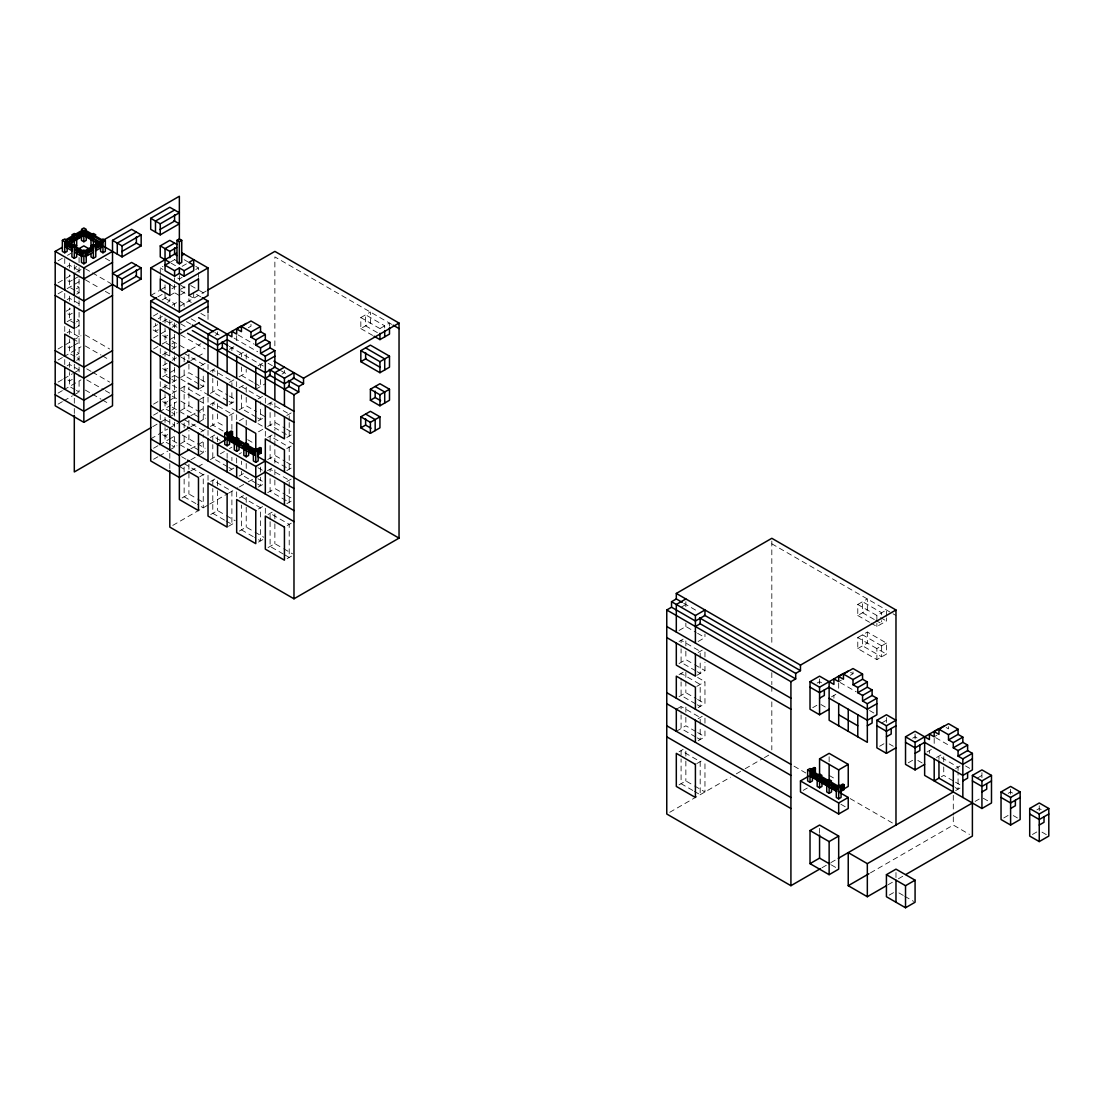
<?xml version="1.0" encoding="UTF-8"?>
<svg xmlns="http://www.w3.org/2000/svg" width="1104" height="1104" viewBox="0 0 1104 1104"><rect width="100%" height="100%" fill="white"/><g stroke="black" fill="none" stroke-linecap="round" stroke-linejoin="round"><path stroke-width="0.75" stroke-dasharray="5 3.75" d="M58.07 260.765L62.362 258.281M67.482 255.328L70.96 253.313M67.137 266.547L69.524 265.181L79.074 270.687M74.299 267.927L76.687 266.547M58.07 282.817L65.233 278.691M66.116 278.167L75.251 272.895M76.687 272.067L80.992 269.583M72.257 280.14L69.524 281.713L65.95 279.643M73.623 279.353L77.708 276.994M58.07 293.843L62.362 291.373M67.137 288.613L80.992 280.609M76.355 288.806L79.074 287.233L75.5 285.163M67.137 299.639L69.524 298.259L79.074 303.779L76.687 305.159M76.687 294.119L79.074 292.739L76.355 291.166M66.116 311.259L71.567 308.113M72.257 313.232L69.524 314.806L65.95 312.736M67.137 321.692L71.567 319.139M160.259 274.234L160.259 267.927L162.992 266.354M170.499 262.021L175.274 259.261M76.355 321.899L79.074 320.312L75.5 318.256M67.137 332.718L69.524 331.352L79.074 336.858M75.5 327.902L79.074 325.832L76.355 324.259M182.091 266.354L187.556 263.207M58.07 348.988L80.992 335.754M150.71 295.499L159.307 290.545M160.742 289.717L167.905 285.577M182.091 277.38L179.359 278.953L176.64 277.38M195.739 269.5L198.472 267.927L198.472 271.087M72.257 346.311L69.524 347.884L65.95 345.828M73.623 345.524L79.074 342.378L75.5 340.308M157.872 296.879L162.178 294.395M171.865 288.806L176.502 286.129M58.07 360.014L62.362 357.544M63.797 356.716L80.992 346.78M162.178 299.915L176.64 291.566M180.559 289.303L186.19 286.046M76.355 354.977L79.074 353.404L75.5 351.334M167.422 302.399L169.809 301.019L169.809 295.499M180.559 294.809L184.133 292.739L184.133 287.233M67.137 365.81L69.524 364.43L79.074 369.95M76.687 360.29L79.074 358.924L76.355 357.337M153.442 315.992L160.742 311.77M172.196 305.146L179.359 301.019L186.521 305.146M158.217 318.739L162.302 316.379M206.227 291.028L179.359 306.526L181.746 307.906M58.07 382.081L62.362 379.597M63.797 378.769L72.395 373.801M73.83 372.986L80.992 368.846M153.442 327.019L157.527 324.645M162.647 321.692L167.422 318.932M72.257 379.403L69.524 380.977L65.95 378.907M158.217 329.765L155.485 331.352L155.485 323.472M169.809 323.072L172.196 321.692M58.07 393.107L62.362 390.623M63.797 389.795L80.992 379.873M153.58 337.962L170.775 328.04M172.196 327.212L179.359 323.072M165.034 336.858L167.767 335.285M58.07 404.133L62.362 401.649M63.797 400.821L72.395 395.867M73.83 395.039L80.992 390.899M153.58 348.988L160.742 344.862M162.178 344.034L176.64 335.685M171.865 343.951L174.584 342.378M162.647 354.784L167.422 352.024M172.196 349.264L176.971 346.504M162.992 365.617L167.09 363.244M172.196 360.29L179.359 356.164M190.826 349.54L200.859 343.758M215.183 335.478L217.571 334.098L217.571 331.352M165.034 369.95L167.767 368.377M162.647 376.837L176.64 368.764M190.826 360.566L196.553 357.268M197.989 356.44L205.151 352.3M248.262 327.736L250.994 326.163L250.994 322.271M171.865 377.03L174.584 375.457M162.647 387.863L167.422 385.117M172.196 382.357L179.359 378.217L172.196 374.077M180.559 377.527L188.922 372.697L199.203 378.644M200.859 365.81L205.634 363.05M229.508 349.264L234.283 346.504M153.58 404.133L170.775 394.211M172.196 393.383L179.359 389.243M180.559 388.553L188.922 383.737M210.409 371.33L217.571 367.19M239.057 354.784L246.22 350.644M165.034 403.029L167.767 401.456M169.133 400.669L174.584 397.523M153.58 415.159L157.872 412.689M159.307 411.861L176.64 401.856M199.658 388.553L205.634 385.117M171.865 410.122L174.584 408.549M152.725 426.682L158.645 423.26M160.121 422.418L167.532 418.14M169.009 417.284L176.971 412.675M180.559 410.619L188.922 405.789L188.922 387.131M199.658 399.579L208.021 394.763L200.666 390.512M210.409 393.383L217.571 389.243L227.852 395.191M229.508 382.357L236.67 378.217M239.057 376.837L246.22 372.697L246.22 369.316M258.157 365.81L265.319 361.67M150.71 438.881L167.905 428.945M169.34 428.117L179.359 422.335M190.826 415.711L205.151 407.445M210.409 404.409L217.571 400.269M239.057 387.863L246.22 383.737M360.829 317.566L370.392 312.046L370.392 323.072L360.829 328.592L360.829 317.566L382.136 329.861M165.034 436.121L167.767 434.548M153.58 448.252L157.872 445.768M159.307 444.94L168.622 439.571M169.34 439.157L176.64 434.935M190.826 426.737L196.553 423.439M197.989 422.611L205.634 418.195M229.508 404.409L234.283 401.649M255.769 389.243L265.319 383.737M282.044 374.077L284.432 372.697L284.432 369.95M153.58 459.278L157.872 456.794M159.307 455.966L167.905 451.012M169.34 450.184L176.971 445.768M180.559 443.698L188.922 438.881L188.922 430.394M200.859 431.981L205.634 429.221M210.409 426.461L217.571 422.335L224.912 426.572M229.508 415.435L236.67 411.309L229.328 407.059M239.057 409.929L246.22 405.789L256.514 411.723M258.157 398.889L265.319 394.763M190.826 448.804L205.151 440.524M210.409 437.501L217.571 433.361M239.402 420.762L243.487 418.388M267.706 404.409L274.868 400.269M190.826 459.83L196.553 456.518M197.989 455.69L205.634 451.288M258.157 420.955L265.319 416.815L257.977 412.579M190.826 470.856L196.553 467.544M197.989 466.716L205.151 462.59M210.409 459.554L217.571 455.414M220.303 453.841L224.388 451.481M229.508 448.528L231.895 447.148M258.502 431.788L263.966 428.628M267.706 426.461L274.868 422.335L285.163 428.269M286.819 415.435L293.981 411.309M199.824 476.693L205.289 473.533M239.057 454.034L241.445 452.654M267.706 437.501L274.868 433.361M182.091 497.959L188.922 494.012L196.264 498.263M210.74 481.413L214.838 479.053M229.508 470.58L234.283 467.82M286.819 437.501L293.981 433.361M239.057 476.1L246.22 471.96M267.706 459.554L274.868 455.414L285.163 461.362M286.819 448.528L293.981 444.388L286.626 440.151M172.776 525.394L208.283 504.887M209.76 504.045L227.521 493.792M228.487 493.226L237.884 487.802M239.361 486.947L246.758 482.683M248.234 481.827L252.678 479.26M267.472 470.718L274.868 466.44M210.74 514.505L217.571 510.559L224.912 514.809M239.402 497.959L243.487 495.599M258.157 487.126L264.132 483.676M286.819 470.58L293.981 466.44M267.706 492.646L274.868 488.506L285.163 494.44M286.819 481.606L293.981 477.48M228.487 526.318L233.938 523.172M258.502 508.985L262.6 506.626M239.402 531.038L246.22 527.105L253.575 531.341M268.051 514.505L272.15 512.132M286.819 503.672L293.981 499.532M258.502 542.078L263.966 538.918M287.15 525.532L291.249 523.172M268.051 547.584L274.868 543.651L282.224 547.888M287.15 558.61L292.615 555.464M681.085 607.228L685.86 604.468M679.043 630.467L685.86 626.52L696.141 632.468M679.043 641.493L683.128 639.133M698.142 641.493L704.959 637.546L704.959 634.165M679.043 663.545L685.86 659.612L693.202 663.849M698.142 652.519L702.227 650.159M679.043 674.572L683.128 672.212M696.776 675.372L704.959 670.639L704.959 662.152M679.043 696.638L685.86 692.691L696.141 698.639M696.776 686.398L704.959 681.665L704.959 703.731L698.142 707.664M676.31 709.237L683.128 705.304M857.78 604.468L867.33 598.948L867.33 609.988L857.78 615.494L857.78 604.468L879.088 616.763M676.31 731.303L685.86 725.783L696.141 731.717M698.142 718.69L702.227 716.33M857.78 637.56L867.33 632.04L886.429 643.066L886.429 654.092L876.88 659.612L857.78 648.586L857.78 637.56L886.429 654.092M871.001 623.125L876.88 626.52L886.429 621.014L886.429 617.854M679.043 751.783L683.128 749.409M698.142 740.756L704.959 736.81L704.959 728.323M857.78 648.586L867.33 643.066L867.33 632.04M817.181 683.045L819.568 681.665L822.301 683.238M886.429 643.066L876.88 648.586L876.88 659.612M696.776 763.595L702.227 760.449M838.681 681.665L841.4 680.092M850.273 675.303L853.006 673.73L853.006 669.838M679.043 784.861L685.86 780.928L693.202 785.165M812.751 707.664L816.85 705.304M831.519 696.831L836.294 694.071M669.714 812.309L730.379 777.271M736.299 773.863L743.71 769.585M745.186 768.729L762.933 758.476M764.423 757.634L768.853 755.067M881.654 723.023L886.429 720.263L889.162 721.837M803.201 790.381L807.3 788.021M879.612 746.263L885.063 743.116M912.691 738.19L915.078 736.81L917.81 738.383M934.191 736.81L936.91 735.236M908.261 762.809L913.726 759.649M927.029 751.976L931.804 749.216M936.578 757.482L941.353 754.736M941.353 776.788L943.741 775.408L954.022 781.342M955.678 768.522L960.452 765.762M821.997 867.758L829.394 863.48M830.87 862.638L836.791 859.216M955.678 790.574L960.452 787.814M977.164 778.168L981.939 775.408L984.671 776.981M975.122 801.407L979.207 799.048M870.421 872.878L953.29 825.047L969.45 834.376M1008.214 793.334L1010.602 791.954L1013.32 793.528M888.044 884.759L892.487 882.206M898.408 878.784L902.837 876.217M1003.771 817.954L1009.235 814.793M889.162 895.151L894.613 892.004M1036.863 809.881L1039.25 808.501L1041.983 810.074M1032.433 834.486L1037.884 831.34M391.644 324.328L274.868 256.901L274.868 347.939M771.82 543.817L891.549 612.941M893.026 613.783L895.979 615.494M880.55 617.619L886.429 621.014M377.361 332.621L365.617 325.832L365.617 314.806L384.716 325.832L384.716 328.978M874.313 619.523L862.555 612.734L862.555 601.708L881.654 612.734L881.654 619.04M875.776 620.379L881.654 623.774L881.654 620.614M360.829 328.592L372.586 335.381M857.78 615.494L869.538 622.283M184.133 259.661L188.232 262.021M195.739 266.354L198.472 267.927M174.584 259.661L178.172 261.731M171.175 263.207L176.64 266.354M160.259 267.927L162.992 269.5M190.826 285.577L197.989 289.717M199.424 290.545L208.021 295.499M180.794 285.301L186.866 288.806M196.553 294.395L200.859 296.879M850.618 672.35L853.006 673.73M946.128 727.495L948.515 728.875L948.515 724.983M169.809 284.473L176.971 288.613M180.725 290.78L195.118 299.087M179.359 295.499L174.584 292.739L174.584 284.087M191.309 302.399L188.922 301.019L188.922 295.499M105.349 258.281L111.076 261.593M200.859 313.426L208.021 317.566M238.147 334.954L254.306 344.282M840.144 682.52L856.304 691.849M935.654 737.651L950.351 746.138M165.034 298.259L174.584 303.779L174.584 306.526M234.062 338.1L257.701 351.762M191.185 318.877L195.629 321.43M214.838 332.525L219.268 335.092M268.051 363.244L272.481 365.81M281.354 370.93L287.275 374.339M683.693 603.226L698.473 611.754M869.538 710.507L876.88 714.757M965.572 765.955L969.657 768.315M186.41 321.623L190.854 324.19M229.273 346.38L263.276 366.004M85.284 268.755L91.011 272.067M92.446 272.895L111.076 283.645M180.794 323.9L186.521 327.212M165.034 320.312L181.636 329.903M85.284 279.781L99.608 288.061M105.349 291.373L111.076 294.671M180.794 334.926L205.151 348.988M697.618 633.31L704.959 637.546M820.934 704.518L826.399 707.664M889.162 743.903L893.26 746.263M917.81 760.449L924.641 764.382M955.498 782.198L962.84 786.434M983.305 798.261L988.77 801.407M1013.32 815.58L1017.419 817.954M1041.983 832.126L1047.434 835.273M253.202 382.246L241.445 375.457L241.445 366.97M254.665 383.088L260.544 386.483L260.544 378.01M955.126 787.497L958.065 789.194L958.065 772.234M153.097 329.972L160.259 334.098M162.647 335.478L168.622 338.928M172.196 340.998L186.079 349.002M74.989 290.38L69.524 287.233L69.524 274.924M170.499 345.524L165.034 342.378L165.034 328.371M171.865 346.311L174.584 347.884M184.133 353.404L203.246 364.43L203.246 371.22M241.445 386.483L260.544 397.523L260.544 404.299M180.835 357.006L186.714 360.401M165.034 353.404L174.584 358.91M200.666 379.486L205.082 382.039M229.328 396.032L236.67 400.269M286.626 429.125L292.505 432.506M694.678 664.705L704.959 670.639M198.83 383.944L184.133 375.457L184.133 366.983M200.307 384.785L203.246 386.483L203.246 372.917M227.493 400.49L212.796 392.003L212.796 378.424M228.956 401.332L231.895 403.029L231.895 389.464M256.142 417.036L241.445 408.549L241.445 394.97M257.605 417.878L260.544 419.575L260.544 405.996M286.267 434.424L270.094 425.095L270.094 411.516M695.782 670.846L681.085 662.372L681.085 648.793M697.245 671.701L700.184 673.399L700.184 659.819M162.647 368.57L169.809 372.697M180.835 379.072L186.714 382.453M257.977 423.605L265.319 427.841M697.618 677.428L704.959 681.665M74.989 323.472L69.524 320.312L69.524 308.016M170.499 378.617L165.034 375.457L165.034 361.463M171.865 379.403L174.584 380.977M85.284 334.926L109.641 348.988M172.541 385.31L176.64 387.67M180.794 390.071L186.714 393.493M199.424 400.821L205.151 404.133M165.034 386.483L174.584 392.003M85.284 345.966L101.044 355.06M102.479 355.888L109.641 360.014M172.196 396.143L179.359 400.269M180.794 401.097L205.151 415.159M247.696 439.723L253.575 443.118M286.626 462.203L292.505 465.598M697.618 699.481L704.959 703.731M829.132 775.408L836.473 779.659M198.83 417.036L184.133 408.549L184.133 386.483L203.246 397.523L203.246 419.575L200.307 417.878M223.077 431.029L212.796 425.095L212.796 411.516M286.267 467.503L270.094 458.174L270.094 444.595M695.782 703.938L681.085 695.451L681.085 681.886M697.245 704.78L700.184 706.477L700.184 684.425L681.085 673.399L681.085 680.188M162.647 401.649L169.809 405.789M172.196 407.169L186.714 415.546M793.997 766.162L805.81 772.979M850.163 798.592L894.502 824.191M74.989 356.551L69.524 353.404L69.524 339.411M170.499 411.695L165.034 408.549L165.034 394.542M171.865 412.482L174.584 414.055M184.133 419.575L203.246 430.601L203.246 437.391M220.138 440.358L212.796 436.121L212.796 442.911M86.719 368.846L91.011 371.33M92.446 372.158L109.641 382.081M181.636 423.646L186.714 426.572M257.977 467.723L262.931 470.58M840.875 804.25L845.291 806.803M165.034 419.575L174.584 425.095M86.719 379.873L103.914 389.795M105.349 390.623L109.641 393.107M182.229 435.017L205.151 448.252M257.977 478.75L263.856 482.144M286.626 495.296L292.505 498.691M697.618 732.573L704.959 736.81M198.83 450.115L184.133 441.628L184.133 433.154M200.307 450.97L203.246 452.668L203.246 439.088M227.493 466.661L212.796 458.174L212.796 444.595M228.956 467.503L231.895 469.2M256.142 483.207L241.445 474.72L241.445 471.325M257.605 484.049L260.544 485.746L260.544 477.259M286.267 500.595L270.094 491.266L270.094 477.687M695.782 737.03L681.085 728.543L681.085 714.964M697.245 737.872L700.184 739.57L700.184 725.99M85.284 390.071L91.011 393.383M92.446 394.211L101.044 399.179M102.479 400.007L109.641 404.133M162.647 434.741L169.809 438.881M172.541 440.455L186.714 448.638M74.989 389.643L69.524 386.497L69.524 372.49M76.355 390.43L79.074 392.003L79.074 378.424M170.499 444.788L165.034 441.628L165.034 427.634M171.865 445.574L174.584 447.148L174.584 433.568M181.636 456.725L186.079 459.292M184.133 463.694L203.246 474.72L203.246 507.799L197.368 504.418M241.445 496.772L260.544 507.799L260.544 540.891L254.665 537.496M179.359 466.454L186.714 470.69M898.918 892.915L903.334 895.454M904.797 896.296L913.615 901.388M197.726 499.105L205.082 503.355M226.389 515.651L235.207 520.743M255.038 532.197L263.856 537.289M283.687 548.743L292.505 553.822M694.678 786.02L704.959 791.954L704.959 762.174M831.326 864.915L835.742 867.454M195.891 503.562L184.133 496.772L184.133 476.928M224.554 520.108L212.796 513.319L212.796 488.506M226.016 520.95L231.895 524.345L231.895 491.266L212.796 480.226L212.796 486.85M253.202 536.654L241.445 529.865L241.445 505.052M283.328 554.042L270.094 546.411L270.094 521.585M284.791 554.884L289.207 557.437L289.207 524.345L270.094 513.319L270.094 519.929M692.843 790.464L681.085 783.688L681.085 758.876M694.306 791.32L700.184 794.714L700.184 761.622L681.085 750.596L681.085 757.22M1039.25 805.741L1039.25 811.895M1010.602 789.194L1010.602 795.349M981.939 772.648L981.939 778.803M958.065 770.537L958.065 767.142L938.966 756.116L938.966 759.497M953.29 795.266L953.29 815.111M953.29 816.767L953.29 825.047M943.741 756.751L943.741 765.224M943.741 766.921L943.741 775.408M934.191 738.383L934.191 747.836M929.416 750.596L929.416 753.356M915.078 734.05L915.078 740.204M895.979 872.546L895.979 877.639M886.429 616.28L886.429 609.988L876.88 615.494L876.88 621.8M886.429 717.503L886.429 723.658M876.88 623.374L876.88 626.52M838.681 683.238L838.681 692.691M833.906 695.451L833.906 698.211M829.132 756.751L829.132 761.843M819.568 678.905L819.568 685.06M819.568 828.345L819.568 833.313M771.82 541.057L771.82 645.15M771.82 672.626L771.82 684.646M771.82 686.371L771.82 694.954M771.82 701.827L771.82 749.92M704.959 651.981L704.959 660.454M704.959 718.152L704.959 726.625M700.184 658.122L700.184 651.332L681.085 640.306L681.085 647.096M700.184 724.293L700.184 717.517L681.085 706.477L681.085 713.267M685.86 601.708L685.86 607.862M685.86 623.125L685.86 626.52M685.86 640.941L685.86 649.428M685.86 651.125L685.86 659.612M685.86 672.336L685.86 692.691M685.86 707.126L685.86 715.599M685.86 717.296L685.86 725.783M685.86 751.148L685.86 759.414M685.86 761.07L685.86 780.928M389.491 326.218L389.491 323.072L379.942 328.592L379.942 331.738M289.207 420.845L289.207 414.055L270.094 403.029L270.094 409.819M289.207 422.542L289.207 436.121M289.207 469.2L289.207 447.148L270.094 436.121L270.094 442.911M289.207 487.016L289.207 480.226L270.094 469.2L270.094 475.99M289.207 488.713L289.207 502.292M274.868 402.891L274.868 430.381M274.868 432.092L274.868 463.018M274.868 469.835L274.868 478.322M274.868 480.019L274.868 488.506M274.868 513.871L274.868 522.137M274.868 523.793L274.868 543.651M265.319 398.158L265.319 403.25M265.319 431.236L265.319 438.026M265.319 508.351L265.319 514.975M260.544 364.43L260.544 367.825M260.544 467.089L260.544 475.562M246.22 354.039L246.22 359.131M246.22 387.131L246.22 395.605M246.22 397.302L246.22 405.789M246.22 420.21L246.22 425.302M246.22 463.473L246.22 468.565M246.22 497.324L246.22 505.604M246.22 507.247L246.22 527.105M241.445 353.404L241.445 356.799M241.445 461.141L241.445 464.536M236.67 335.671L236.67 345.124M236.67 381.611L236.67 386.704M236.67 414.69L236.67 421.48M236.67 457.967L236.67 463.901M236.67 491.818L236.67 498.428M231.895 347.884L231.895 350.644M231.895 387.766L231.895 380.977L212.796 369.95L212.796 376.726M231.895 429.332L231.895 414.055L212.796 403.029L212.796 409.819M231.895 457.332L231.895 460.727M227.12 453.302L227.12 458.381M217.571 370.585L217.571 379.072M217.571 380.756L217.571 389.243M217.571 403.664L217.571 412.151M217.571 413.848L217.571 422.335M217.571 436.756L217.571 441.848M217.571 480.778L217.571 489.058M217.571 490.714L217.571 510.559M208.021 314.405L208.021 320.947M208.021 364.43L208.021 370.157M208.021 397.178L208.021 404.947M208.021 430.394L208.021 436.328M208.021 475.272L208.021 481.882M198.472 272.66L198.472 277.38M193.697 292.739L193.697 301.019M188.922 354.039L188.922 362.526M188.922 364.223L188.922 372.697M188.922 420.21L188.922 428.697M188.922 464.246L188.922 494.012M184.133 303.779L184.133 306.526M184.133 356.799L184.133 365.286M184.133 422.97L184.133 431.457M184.133 466.992L184.133 475.272M179.359 275.517L179.359 282.113M174.584 277.78L174.584 282.5M174.584 322.865L174.584 332.621M174.584 334.319L174.584 354.246M174.584 355.943L174.584 365.7M174.584 367.397L174.584 420.417M174.584 422.114L174.584 431.871M169.809 320.105L169.809 326.384M169.809 350.644L169.809 359.255M169.809 384.578L169.809 392.21M169.809 419.368L169.809 425.302M169.809 453.33L169.809 461.914M169.809 463.625L169.809 468.772M165.034 284.873L165.034 289.593M165.034 292.739L165.034 301.019M165.034 317.952L165.034 327.101M165.034 351.279L165.034 360.194M165.034 384.371L165.034 393.272M165.034 417.45L165.034 426.365M160.259 275.807L160.259 278.953M160.259 315.192L160.259 322.23M160.259 348.519L160.259 353.611M160.259 381.611L160.259 388.401M160.259 414.704L160.259 419.782M79.074 257.536L79.074 266.023M79.074 267.72L79.074 277.477M79.074 279.174L79.074 299.115M79.074 300.799L79.074 310.555M79.074 312.253L79.074 365.286M79.074 366.983L79.074 376.74M74.299 264.96L74.299 271.239M74.299 297.224L74.299 306.526M74.299 329.434L74.299 339.618M74.299 364.223L74.299 372.71M74.299 398.199L74.299 406.769M74.299 408.48L74.299 413.627M69.524 263.056L69.524 268.562M69.524 296.134L69.524 301.654M69.524 329.227L69.524 338.128M69.524 362.305L69.524 371.22M64.75 258.598L64.75 265.388M64.75 293.388L64.75 298.466M64.75 326.467L64.75 333.256M64.75 359.559L64.75 364.651M881.654 645.826L862.555 634.8L862.555 645.826L881.654 656.852L881.654 645.826"/><path stroke-width="1.5" d="M67.137 246.661L67.137 251.395L64.75 252.761L62.362 251.395L62.362 240.355L64.75 238.975L67.137 240.355M62.362 240.355L64.75 241.735L83.255 231.053L83.255 233.123L67.937 241.969M83.849 230.708L86.236 229.328L83.849 227.948L81.461 229.328L83.849 230.708L83.849 241.735L86.236 240.355L86.236 235.635M72.312 248.165L65.343 244.15L65.343 242.08L66.544 241.39L73.513 245.419M99.774 241.969L84.456 233.123L84.456 231.053L85.643 230.363L102.355 240.01M69.524 240.355L72.312 238.754M76.493 236.339L82.069 233.123L83.255 233.813L83.255 235.883L69.331 243.915M65.343 244.15L66.544 243.46M67.937 242.659L83.255 233.813M84.456 233.123L85.643 232.433M72.312 250.925L65.343 246.91L65.343 244.84L66.544 244.15L72.119 247.365M98.38 243.915L84.456 235.883L84.456 233.813L85.643 233.123L91.218 236.339M103.914 246.427L122.061 256.901L141.16 245.875L141.16 234.848L131.611 229.328L112.511 240.355L112.511 405.789L83.849 422.335L55.2 405.789L55.2 251.395L62.362 247.255M75.251 239.803L80.992 236.504M71.912 245.875L74.299 244.495L76.687 245.875L76.687 234.848L74.299 233.468L71.912 234.848L74.299 236.228L74.299 245.681M76.687 245.875L74.299 247.255L74.299 258.281L71.912 256.901L71.912 241.141M78.398 249.021L83.849 245.875L89.314 249.021M100.574 240.355L102.962 238.975L105.349 240.355L105.349 251.395L102.962 252.761L100.574 251.395L100.574 246.661M84.456 251.05L101.168 241.39L102.355 242.08L102.355 244.15L95.399 248.165M103.252 240.189L179.359 196.25L179.359 239.54M74.299 258.281L76.687 256.901L76.687 252.181M65.343 242.08L83.849 252.761L102.355 242.08M84.456 231.053L102.962 241.735L105.349 240.355M85.85 252.995L92.805 248.98M95.593 247.365L101.168 244.15L102.355 244.84L102.355 246.91L95.399 250.925M92.612 249.78L85.643 253.796L85.643 251.726M92.612 250.47L85.643 254.486L85.643 256.556L92.612 252.54M95.399 248.855L102.355 244.84M85.215 256.114L87.947 254.541M150.71 218.302L169.809 207.276L179.359 212.782L160.259 223.822L150.71 218.302L150.71 229.328L160.259 234.848L179.359 223.822L173.908 220.662M136.385 232.088L117.286 243.115L117.286 254.141M174.584 210.036L155.485 221.062L155.485 232.088M83.849 263.801L86.236 262.421L86.236 251.395L83.849 250.015L81.461 251.395L81.461 262.421L83.849 263.801L83.849 252.761M91.011 253.754L91.011 256.901L93.398 258.281L95.786 256.901L95.786 241.141M55.2 251.395L83.849 267.927L112.511 251.395M112.511 240.355L122.061 245.875L141.16 234.848M121.688 251.602L136.385 243.115L136.385 236.822M159.901 229.549L174.584 221.062L174.584 214.756M112.511 262.421L83.849 278.953L55.2 262.421M174.584 243.115L165.034 248.635L165.034 270.687L174.584 276.207L179.359 273.447L184.133 276.207L193.697 270.687L193.697 259.661L188.922 262.421L193.697 265.167L184.133 270.687L179.359 267.927L174.584 270.687L165.034 265.167L169.809 262.421L160.259 256.901L160.259 245.875L169.809 240.355L176.971 244.495M176.971 240.355L179.359 238.975L181.746 240.355L181.746 262.421L179.359 263.801L176.971 262.421L176.971 240.355L179.359 241.735L181.746 240.355M136.385 265.181L117.286 276.207L117.286 287.233M141.16 267.927L131.611 262.421L112.511 273.447L122.061 278.967L141.16 267.927L141.16 278.967L122.061 289.993L112.511 284.473L83.849 301.019L55.2 284.473M160.259 245.875L169.809 251.395L176.64 247.448M121.688 284.68L136.385 276.207L136.385 269.9M182.229 253.037L208.021 267.927L208.021 295.499L179.359 312.046L150.71 295.499L150.71 267.927L176.502 253.037M112.511 295.499L83.849 312.046L55.2 295.499M181.746 255.521L184.133 254.141M189.391 471.684L179.359 477.48L150.71 460.934L150.71 301.019L156.437 297.707M150.71 267.927L179.359 284.473L208.021 267.927M207.718 290.159L274.868 251.395L399.041 323.072L399.041 538.131L293.981 598.796L169.809 527.105L169.809 470.497M112.511 350.644L83.849 367.19L55.2 350.644M150.71 301.019L179.359 317.566L208.021 301.019L208.021 312.832M112.511 361.67L83.849 378.217L55.2 361.67M208.021 306.526L179.359 323.072L150.71 306.526M199.424 322.52L179.359 334.098L150.71 317.566M112.511 383.737L83.849 400.269L55.2 383.737M217.571 328.592L208.021 334.098L208.021 361.67M112.511 394.763L83.849 411.309L55.2 394.763M189.391 350.368L179.359 356.164L150.71 339.618M217.571 367.19L217.571 339.618L241.445 325.832M198.582 317.621L231.895 336.858L231.895 331.352L236.67 334.098L236.67 328.923L246.22 323.403M241.445 326.494L250.994 320.974L260.544 326.494L260.544 331.669L250.994 337.189L250.994 332L241.445 326.494L241.445 331.669L236.67 328.923M189.391 361.394L179.359 367.19L150.71 350.644M217.571 350.644L222.346 347.884L222.346 342.378M250.994 332L260.544 326.494M255.769 339.949L265.319 334.429L265.319 339.618L255.769 345.124L255.769 339.949L250.994 337.189M260.544 347.884L270.094 342.378L270.094 347.884L260.544 353.404L260.544 347.884L255.769 345.124M260.544 353.404L265.319 356.164L274.868 350.644L274.868 367.19L265.319 372.697L221.89 347.622M151.248 427.538L74.299 471.96L74.299 415.352M274.868 356.164L265.319 361.67L227.12 339.618L217.571 345.124L192.331 330.551M189.391 416.539L179.359 422.335L150.71 405.789M265.319 378.217L270.094 375.457L270.094 369.95M284.432 367.19L274.868 372.697L274.868 400.269M189.391 427.565L179.359 433.361L150.71 416.815M269.197 369.426L284.432 378.217L293.981 372.697L293.981 378.217L284.432 383.737L269.197 374.932M284.432 389.243L289.207 386.483L289.207 380.977M273.971 361.146L303.531 378.217L399.041 323.072M189.391 449.632L179.359 455.414L150.71 438.881M288.406 380.507L298.756 386.483L303.531 383.737L303.531 378.217M360.829 350.644L370.392 345.138L389.491 356.164L389.491 367.19L379.942 372.697L360.829 361.67L360.829 350.644L379.942 361.67L389.491 356.164M374.063 336.223L379.942 339.618L389.491 334.098L389.491 327.805M229.508 439.668L229.508 444.388L227.12 445.768L224.733 444.388L224.733 433.361L227.12 431.981L229.508 433.361M227.714 433.016L231.302 430.946L232.489 431.636L232.489 433.706L228.914 435.776M187.556 333.311L293.981 394.763L298.756 392.003L298.756 386.483M224.733 433.361L227.12 434.741L232.489 431.636M253.975 450.253L253.975 452.323L227.714 437.156L227.714 435.086L228.914 434.396L255.176 449.563M227.714 437.156L228.914 436.466M230.101 435.776L232.489 434.396L232.489 436.466M227.714 437.846L253.975 452.999L253.975 455.069L227.714 439.903L227.714 437.846L228.914 437.156M189.391 460.658L179.359 466.44L150.71 449.908M225.754 439.668L217.571 444.388L217.571 455.414L255.769 477.48L265.319 471.96M360.829 361.67L366.293 358.524M236.67 451.288L236.67 440.248L239.057 438.881L236.67 437.501L234.283 438.881L234.283 449.908L236.67 451.288L239.057 449.908L239.057 445.174M256.376 449.563L259.951 447.493L261.151 448.183L261.151 450.253L257.563 452.323M246.22 456.794L246.22 445.768L248.607 444.388L246.22 443.008L243.832 444.388L243.832 455.414L246.22 456.794L248.607 455.414L248.607 450.694M227.714 435.086L255.769 451.288L261.151 448.183M257.563 451.633L259.951 450.253L261.151 450.943L261.151 452.999L257.563 455.069M257.563 452.999L261.151 450.943M370.392 389.243L379.942 383.737L389.491 389.243L389.491 400.269L379.942 405.789L370.392 400.269L370.392 389.243L379.942 394.763L389.491 389.243M255.769 462.314L258.157 460.934L258.157 449.908L255.769 448.528L253.382 449.908L253.382 460.934L255.769 462.314L255.769 451.288M187.556 427.055L255.769 466.44L265.319 460.934M370.392 400.269L375.167 397.523L380.618 400.669M360.829 416.815L370.392 411.309L379.942 416.815L379.942 427.841L370.392 433.361L360.829 427.841L360.829 416.815L370.392 422.335L379.942 416.815M360.829 427.841L365.617 425.095L371.068 428.242M682.217 602.37L676.31 598.948L676.31 593.441L771.82 538.297L895.979 609.988L895.979 825.047M820.52 868.613L790.919 885.698L666.761 814.007L666.761 609.988L671.536 607.228L671.536 601.708L676.31 598.948M685.86 598.948L676.31 604.468L676.31 632.04M671.536 601.708L695.41 615.494L704.959 609.988L704.959 615.494L695.41 621.014L671.536 607.228M695.41 626.52L700.184 623.774L700.184 618.254M676.31 593.441L800.469 665.119L895.979 609.988M699.619 617.923L795.694 673.399L800.469 670.639L800.469 665.119M666.761 609.988L790.919 681.665L795.694 678.905L795.694 673.399M829.132 709.237L819.568 714.757L810.019 709.237L810.019 681.665L819.568 676.159L833.906 684.425L833.906 678.905L838.681 681.665L838.681 676.49L848.231 670.97M819.568 714.757L819.568 687.185L843.456 673.399M838.681 676.49L843.456 679.236L843.456 674.061L853.006 668.541L862.555 674.061L862.555 679.236L853.006 684.756L853.006 679.567L862.555 674.061M819.568 698.211L824.343 695.451L824.343 689.945M857.78 687.516L867.33 681.996L867.33 687.185L857.78 692.691L857.78 687.516L853.006 684.756M862.555 695.451L872.105 689.945L872.105 695.451L862.555 700.971L862.555 695.451L857.78 692.691M862.555 700.971L867.33 703.717L876.88 698.211L876.88 714.757L867.33 720.263L829.132 698.211M876.88 703.717L867.33 709.237L829.132 687.185L819.568 692.691L810.019 687.185M867.33 725.783L872.105 723.023L872.105 717.503M876.88 720.263L886.429 714.757L895.979 720.263L886.429 725.783L876.88 720.263L876.88 747.836L886.429 753.356L895.979 747.836M819.568 775.836L819.568 758.862L829.132 753.356L848.231 764.382L848.231 786.434L840.034 791.168M812.406 776.195L812.406 780.928L810.019 782.308L807.631 780.928L807.631 769.902L810.019 768.522L812.406 769.902M807.631 769.902L810.019 771.268L815.401 768.177L815.401 770.247L811.813 772.303M810.626 771.613L811.813 770.937L838.074 786.089L836.887 786.779L836.887 788.849L810.626 773.683L810.626 771.613L838.681 787.814L844.049 784.709L844.049 786.779L840.461 788.849M813.013 772.303L815.401 770.937L815.401 772.993M810.626 774.373L836.887 789.539L836.887 791.609L810.626 776.443L810.626 774.373L811.813 773.683M840.034 792.741L848.231 797.474L848.231 808.501L838.681 814.007L800.469 791.954L800.469 780.928L808.652 776.195M895.979 725.783L886.429 731.29L876.88 725.783M810.626 776.443L811.813 775.753M886.429 736.81L891.204 734.05L891.204 728.543M819.568 758.862L838.681 769.902L848.231 764.382M924.641 764.382L915.078 769.902L905.528 764.382L905.528 736.81L915.078 731.29L929.416 739.57L929.416 734.05L934.191 736.81L934.191 731.621L943.741 726.115M819.568 787.814L819.568 776.788L821.956 775.408L819.568 774.028L817.181 775.408L817.181 786.434L819.568 787.814L821.956 786.434L821.956 781.715M915.078 769.902L915.078 742.33L938.966 728.543M934.191 731.621L938.966 734.381L938.966 729.206L948.515 723.686L958.065 729.206L958.065 734.381L948.515 739.901L948.515 734.712L958.065 729.206M829.132 793.334L829.132 782.308L831.519 780.928L829.132 779.548L826.73 780.928L826.73 791.954L829.132 793.334L831.519 791.954L831.519 787.221M840.461 789.539L844.049 787.469L844.049 789.539L840.461 791.609M915.078 753.356L919.867 750.596L919.867 745.076M838.681 798.841L841.069 797.474L841.069 786.434L838.681 785.054L836.294 786.434L836.294 797.474L838.681 798.841L838.681 787.814M800.469 780.928L838.681 802.981L848.231 797.474M953.29 742.661L962.84 737.141L962.84 742.33L953.29 747.836L953.29 742.661L948.515 739.901M810.019 830.553L819.568 825.047L838.681 836.073L838.681 869.152L829.132 874.672L810.019 863.645L810.019 830.553L829.132 841.579L838.681 836.073M958.065 750.596L967.615 745.076L967.615 750.596L958.065 756.116L958.065 750.596L953.29 747.836M958.065 756.116L962.84 758.862L972.389 753.356L972.389 769.902L962.84 775.408L924.641 753.356M953.663 786.655L938.966 778.168L934.191 780.928L934.191 758.862M972.389 758.862L962.84 764.382L924.641 742.33L915.078 747.836L905.528 742.33M810.019 863.645L819.568 858.125L829.863 864.059M962.84 780.928L967.615 778.168L967.615 772.648M905.804 874.52L972.389 836.073L972.389 775.408L981.939 769.902L991.489 775.408L991.489 802.981L981.939 808.501L924.641 775.408L924.641 736.81M838.267 858.36L953.29 791.954L953.29 769.902M972.389 775.408L981.939 780.928L991.489 775.408M991.489 780.928L981.939 786.434L972.389 780.928M981.939 791.954L986.714 789.194L986.714 783.674M886.567 885.615L867.33 896.724L848.231 885.698L848.231 852.605L867.33 863.645L972.389 802.981M1001.038 791.954L1010.602 786.434L1020.151 791.954L1020.151 819.527L1010.602 825.033L1001.038 819.527L1001.038 791.954L1010.602 797.461L1020.151 791.954M848.231 885.698L868.945 873.733M886.429 874.672L895.979 869.152L915.078 880.178L915.078 902.244L905.528 907.75L886.429 896.724L886.429 874.672L905.528 885.698L915.078 880.178M1020.151 797.461L1010.602 802.981L1001.038 797.461M1010.602 808.501L1015.376 805.741L1015.376 800.221M1029.701 808.501L1039.25 802.981L1048.8 808.501L1048.8 836.073L1039.25 841.579L1029.701 836.073L1029.701 808.501L1039.25 814.007L1048.8 808.501M1048.8 814.007L1039.25 819.527L1029.701 814.007M1039.25 825.033L1044.025 822.287L1044.025 816.767M393.121 325.169L399.041 328.592M365.617 347.884L384.716 358.91L384.716 369.95M380.3 367.397L365.617 358.91L365.617 352.618M176.971 255.521L174.584 254.141L174.584 247.848M135.695 242.728L141.16 245.875M375.167 386.483L384.716 392.003L384.716 403.029M202.28 297.707L208.021 301.019M260.544 331.669L265.319 334.429M862.555 679.236L867.33 681.996M958.065 734.381L962.84 737.141M83.255 231.053L82.069 230.363L65.343 240.01L66.544 240.7M82.069 232.433L83.255 233.123M84.456 233.813L99.774 242.659M101.168 243.46L102.355 244.15M86.719 236.504L89.59 238.16M265.319 339.618L270.094 342.378M867.33 687.185L872.105 689.945M962.84 742.33L967.615 745.076M843.456 674.061L853.006 679.567M938.966 729.206L948.515 734.712M82.069 235.193L83.255 235.883M95.786 245.875L93.398 244.495L91.011 245.875L93.398 247.255L93.398 258.281M270.094 347.884L274.868 350.644M872.105 695.451L876.88 698.211M967.615 750.596L972.389 753.356M83.849 241.735L81.461 240.355L81.461 235.635M135.695 275.807L141.16 278.967M76.286 247.02L83.255 251.05M365.617 414.055L375.167 419.575L375.167 430.601M76.286 249.78L81.862 252.995M75.1 249.78L82.069 253.796L82.069 251.726M65.343 244.84L72.312 248.855M75.1 250.47L82.069 254.486L82.069 256.556L75.1 252.54M79.764 254.541L82.483 256.114M198.582 323.141L213.362 331.669M273.971 366.666L279.878 370.075M293.181 377.761L303.531 383.737M704.393 615.163L800.469 670.639M192.331 325.045L217.571 339.618M221.89 342.116L227.797 345.524M810.019 681.665L819.568 687.185M905.528 736.81L915.078 742.33M288.406 386.027L298.756 392.003M699.619 623.443L795.694 678.905M838.681 714.757L857.78 725.783M187.556 349.858L293.981 411.309M666.761 626.52L790.919 698.211M187.556 360.884L293.981 422.335M666.761 637.56L790.919 709.237M188.177 383.309L198.472 389.243L198.472 367.19M188.177 394.335L198.472 400.269L198.472 422.335M815.401 768.177L814.2 767.487L810.626 769.557L811.813 770.247M844.049 784.709L842.849 784.033L839.275 786.089L840.461 786.779M231.302 433.016L232.489 433.706M259.951 449.563L261.151 450.253M231.302 433.706L232.489 434.396M814.2 770.247L815.401 770.937M842.849 786.779L844.049 787.469M259.951 452.323L261.151 452.999M842.849 788.849L844.049 789.539M230.363 437.998L234.752 440.524M237.664 442.207L240.589 443.891M243.501 445.574L255.176 452.323M813.275 774.525L816.187 776.209M820.576 778.748L827.862 782.957M830.788 784.64L838.074 788.849M187.556 416.029L225.989 438.219M230.419 440.772L234.848 443.339M242.245 447.603L245.198 449.314M249.628 451.867L255.038 455M257.977 456.683L399.041 538.131M666.761 692.691L790.919 764.382M814.117 777.768L816.85 779.355M823.667 783.288L826.399 784.861M831.85 788.021L835.949 790.381M264.408 471.436L293.981 488.506M666.761 703.731L790.919 775.408M187.556 449.121L293.981 510.559M666.761 725.783L790.919 797.474M187.556 460.147L293.981 521.585M666.761 736.81L790.919 808.501M188.177 471.532L198.472 477.48L198.472 510.559L179.359 499.532L179.359 317.566M1039.25 814.007L1039.25 841.579M1010.602 797.461L1010.602 825.033M981.939 780.928L981.939 808.501M962.84 758.862L962.84 797.461M938.966 761.194L938.966 778.168M905.528 885.698L905.528 907.75M895.979 880.178L895.979 902.244M886.429 725.783L886.429 753.356M867.33 703.717L867.33 742.33L829.132 720.263L829.132 681.665M867.33 863.645L867.33 896.724M857.78 714.757L857.78 736.81M848.231 709.237L848.231 731.29M838.681 703.717L838.681 725.783M838.681 769.902L838.681 786.862M838.681 802.981L838.681 814.007M829.132 764.382L829.132 779.659M829.132 841.579L829.132 874.672M819.568 834.969L819.568 858.125M810.019 771.268L810.019 782.308M790.919 681.665L790.919 885.698M695.41 615.494L695.41 643.066M695.41 654.092L695.41 676.159L676.31 665.119L676.31 643.066M695.41 709.237L695.41 687.185L676.31 676.159L676.31 698.211M695.41 720.263L695.41 742.33M676.31 709.237L676.31 731.303M384.716 330.551L384.716 336.858M379.942 333.311L379.942 339.618M379.942 361.67L379.942 372.697M379.942 394.763L379.942 405.789M375.167 391.216L375.167 397.523M370.392 422.335L370.392 433.361M365.617 418.789L365.617 425.095M293.981 394.763L293.981 598.796M284.432 378.217L284.432 405.789M284.432 416.815L284.432 438.868L265.319 427.841L265.319 405.789M284.432 471.96L284.432 449.908L265.319 438.881L265.319 494.012M284.432 482.986L284.432 505.052M265.319 356.164L265.319 394.763M255.769 367.19L255.769 389.243M255.769 400.269L255.769 422.335L236.67 411.309L236.67 389.243M255.769 450.322L255.769 433.361L236.67 422.335L236.67 439.295M255.769 466.44L255.769 488.506M246.22 427.841L246.22 444.815M236.67 356.164L236.67 378.217M236.67 465.598L236.67 477.48M227.12 334.098L227.12 372.697M227.12 383.737L227.12 405.789L208.021 394.763L208.021 372.697M227.12 433.789L227.12 416.815L208.021 405.789L208.021 427.841M227.12 434.741L227.12 445.768M227.12 460.078L227.12 471.96M208.021 438.881L208.021 460.934M198.472 433.361L198.472 455.414M184.133 270.687L184.133 276.207M179.359 241.735L179.359 263.801M179.359 267.927L179.359 273.447M179.359 284.473L179.359 312.046M174.584 270.687L174.584 276.207M169.809 251.395L169.809 257.687M169.809 328.592L169.809 350.644M169.809 361.67L169.809 383.737L160.259 378.217L160.259 356.164M169.809 416.815L169.809 394.763L160.259 389.243L160.259 411.309M169.809 427.841L169.809 449.908M160.259 223.822L160.259 234.848M160.259 323.072L160.259 345.138M160.259 422.335L160.259 444.388M122.061 245.875L122.061 256.901M122.061 278.967L122.061 289.993M102.962 241.735L102.962 252.761M93.398 245.681L93.398 236.228L95.786 234.848L93.398 233.468L91.011 234.848L91.011 249.021M83.849 267.927L83.849 422.335M74.299 273.447L74.299 295.499M74.299 306.526L74.299 328.592L64.75 323.072L64.75 301.019M74.299 361.67L74.299 339.618L64.75 334.098L64.75 356.164M74.299 372.71L74.299 394.763M64.75 241.735L64.75 252.761M64.75 267.927L64.75 289.993M64.75 367.19L64.75 389.243M198.472 278.953L188.922 284.473L188.922 295.499L198.472 289.993L198.472 278.953M169.809 284.473L160.259 278.953L160.259 289.993L169.809 295.499L169.809 284.473M227.12 494.012L208.021 482.986L208.021 516.079L227.12 527.105L227.12 494.012M255.769 510.559L236.67 499.532L236.67 532.625L255.769 543.651L255.769 510.559M284.432 527.105L265.319 516.079L265.319 549.157L284.432 560.183L284.432 527.105M695.41 764.382L676.31 753.356L676.31 786.434L695.41 797.474L695.41 764.382"/></g></svg>
